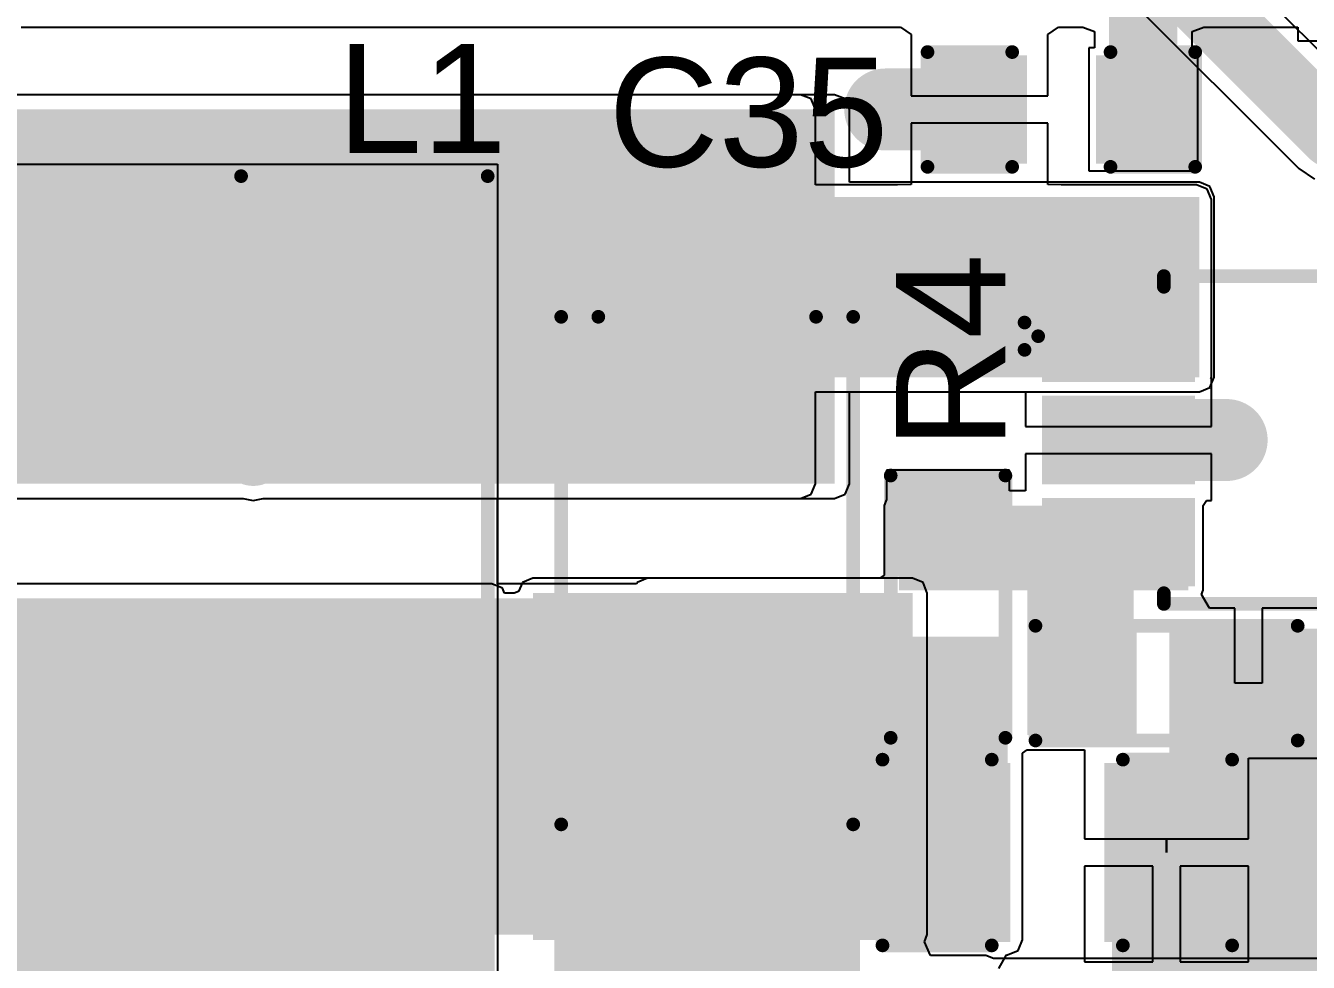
# Model space of a CAD drawing. Header units: millimetres. Extents: x -0.27 to 4.7, y -0.39 to 2.83.
# Drawn here: x 0.5323 to 1.0019, y 0.4068 to 0.7497 of the extents above; entities that cross this region are included whole.
import ezdxf

# ---------------------------------------------------------------- set-up
doc = ezdxf.new("R2010")
doc.units = ezdxf.units.MM
doc.header["$MEASUREMENT"] = 0
for name, color, linetype in [('BottomLayer', 5, 'Continuous'), ('BottomSolder', 6, 'Continuous'), ('TopLayer', 1, 'Continuous'), ('TopOverlay', 2, 'Continuous'), ('TopPaste', 8, 'Continuous'), ('TopSolder', 216, 'Continuous'), ('ViaHoleLayer', 16, 'Continuous')]:
    doc.layers.add(name, color=color, linetype=linetype)
doc.styles.add('Arial', font='', dxfattribs={"height": 0.2})
doc.styles.get('Arial').set_extended_font_data('Arial')

# ---------------------------------------------------------------- blocks, each defined once
blk = doc.blocks.new('C___0805_39')
at = {"layer": 'TopLayer'}
for points in [[(-0.06, 0.03), (-0.02, 0.03), (-0.02, -0.03), (-0.06, -0.03)], [(0.02, 0.03), (0.06, 0.03), (0.06, -0.03), (0.02, -0.03)]]:
    blk.add_hatch(color=1, dxfattribs=at).paths.add_polyline_path(points)
at = {"layer": 'TopPaste'}
for points in [[(-0.06, 0.03), (-0.02, 0.03), (-0.02, -0.03), (-0.06, -0.03)], [(0.02, 0.03), (0.06, 0.03), (0.06, -0.03), (0.02, -0.03)]]:
    blk.add_hatch(color=8, dxfattribs=at).paths.add_polyline_path(points)
at = {"layer": 'TopSolder'}
for points in [[(-0.06276, 0.03276), (-0.01724, 0.03276), (-0.01724, -0.03276), (-0.06276, -0.03276)], [(0.01724, 0.03276), (0.06276, 0.03276), (0.06276, -0.03276), (0.01724, -0.03276)]]:
    blk.add_hatch(color=216, dxfattribs=at).paths.add_polyline_path(points)
at = {"layer": 'TopOverlay', "const_width": 0.005}
for points in [[(-0.064, 0.034), (-0.064, -0.034)], [(-0.024, 0.034), (-0.064, 0.034)], [(0.064, 0.034), (0.024, 0.034)], [(0.064, 0.034), (0.064, -0.034)], [(-0.024, -0.034), (-0.064, -0.034)], [(0.064, -0.034), (0.024, -0.034)]]:
    blk.add_lwpolyline(points, dxfattribs=at)
at = {"layer": 'TopOverlay', "const_width": 0.0025}
for points in [[(-0.06525, 0.034, 1), (-0.06275, 0.034, 1)], [(-0.06525, 0.034, 1), (-0.06275, 0.034, 1)], [(-0.02525, 0.034, 1), (-0.02275, 0.034, 1)], [(0.02275, 0.034, 1), (0.02525, 0.034, 1)], [(0.06275, 0.034, 1), (0.06525, 0.034, 1)], [(0.06275, 0.034, 1), (0.06525, 0.034, 1)], [(-0.06525, -0.034, 1), (-0.06275, -0.034, 1)], [(-0.06525, -0.034, 1), (-0.06275, -0.034, 1)], [(-0.02525, -0.034, 1), (-0.02275, -0.034, 1)], [(0.02275, -0.034, 1), (0.02525, -0.034, 1)], [(0.06275, -0.034, 1), (0.06525, -0.034, 1)], [(0.06275, -0.034, 1), (0.06525, -0.034, 1)]]:
    blk.add_lwpolyline(points, format="xyb", close=True, dxfattribs=at)
blk = doc.blocks.new('SOT_23_6_53')
at = {"layer": 'TopLayer'}
for points in [[(-0.07559, 0.04961), (-0.02756, 0.04961), (-0.02756, 0.0252), (-0.07559, 0.0252)], [(0.02756, 0.04961), (0.07559, 0.04961), (0.07559, 0.0252), (0.02756, 0.0252)], [(-0.07559, 0.0122), (-0.02756, 0.0122), (-0.02756, -0.0122), (-0.07559, -0.0122)], [(0.02756, 0.0122), (0.07559, 0.0122), (0.07559, -0.0122), (0.02756, -0.0122)], [(-0.07559, -0.0252), (-0.02756, -0.0252), (-0.02756, -0.04961), (-0.07559, -0.04961)], [(0.02756, -0.0252), (0.07559, -0.0252), (0.07559, -0.04961), (0.02756, -0.04961)]]:
    blk.add_hatch(color=1, dxfattribs=at).paths.add_polyline_path(points)
at = {"layer": 'TopPaste'}
for points in [[(-0.07559, 0.04961), (-0.02756, 0.04961), (-0.02756, 0.0252), (-0.07559, 0.0252)], [(0.02756, 0.04961), (0.07559, 0.04961), (0.07559, 0.0252), (0.02756, 0.0252)], [(-0.07559, 0.0122), (-0.02756, 0.0122), (-0.02756, -0.0122), (-0.07559, -0.0122)], [(0.02756, 0.0122), (0.07559, 0.0122), (0.07559, -0.0122), (0.02756, -0.0122)], [(-0.07559, -0.0252), (-0.02756, -0.0252), (-0.02756, -0.04961), (-0.07559, -0.04961)], [(0.02756, -0.0252), (0.07559, -0.0252), (0.07559, -0.04961), (0.02756, -0.04961)]]:
    blk.add_hatch(color=8, dxfattribs=at).paths.add_polyline_path(points)
at = {"layer": 'TopSolder'}
for points in [[(-0.07959, 0.05361), (-0.02356, 0.05361), (-0.02356, 0.0212), (-0.07959, 0.0212)], [(0.02356, 0.05361), (0.07959, 0.05361), (0.07959, 0.0212), (0.02356, 0.0212)], [(-0.07959, 0.0162), (-0.02356, 0.0162), (-0.02356, -0.0162), (-0.07959, -0.0162)], [(0.02356, 0.0162), (0.07959, 0.0162), (0.07959, -0.0162), (0.02356, -0.0162)], [(-0.07959, -0.0212), (-0.02356, -0.0212), (-0.02356, -0.05361), (-0.07959, -0.05361)], [(0.02356, -0.0212), (0.07959, -0.0212), (0.07959, -0.05361), (0.02356, -0.05361)]]:
    blk.add_hatch(color=216, dxfattribs=at).paths.add_polyline_path(points)
at = {"layer": 'TopOverlay', "const_width": 0.005}
for points in [[(-0.035, 0.05606), (-0.035, 0.06)], [(-0.035, 0.06), (0.034, 0.06)], [(0.034, 0.05606), (0.034, 0.06)], [(-0.086, 0.033), (-0.086, 0.043)], [(-0.086, 0.043), (-0.081, 0.038)], [(-0.086, 0.033), (-0.081, 0.038)], [(-0.035, -0.06), (-0.035, -0.05606)], [(0.034, -0.06), (0.034, -0.05606)], [(-0.035, -0.06), (0.034, -0.06)]]:
    blk.add_lwpolyline(points, dxfattribs=at)
at = {"layer": 'TopOverlay', "const_width": 0.0025}
for points in [[(-0.03625, 0.06, 1), (-0.03375, 0.06, 1)], [(-0.03625, 0.06, 1), (-0.03375, 0.06, 1)], [(0.03275, 0.06, 1), (0.03525, 0.06, 1)], [(0.03275, 0.06, 1), (0.03525, 0.06, 1)], [(-0.03625, 0.05606, 1), (-0.03375, 0.05606, 1)], [(0.03275, 0.05606, 1), (0.03525, 0.05606, 1)], [(-0.08725, 0.043, 1), (-0.08475, 0.043, 1)], [(-0.08725, 0.043, 1), (-0.08475, 0.043, 1)], [(-0.08225, 0.038, 1), (-0.07975, 0.038, 1)], [(-0.08225, 0.038, 1), (-0.07975, 0.038, 1)], [(-0.08725, 0.033, 1), (-0.08475, 0.033, 1)], [(-0.08725, 0.033, 1), (-0.08475, 0.033, 1)], [(-0.03625, -0.05606, 1), (-0.03375, -0.05606, 1)], [(0.03275, -0.05606, 1), (0.03525, -0.05606, 1)], [(-0.03625, -0.06, 1), (-0.03375, -0.06, 1)], [(-0.03625, -0.06, 1), (-0.03375, -0.06, 1)], [(0.03275, -0.06, 1), (0.03525, -0.06, 1)], [(0.03275, -0.06, 1), (0.03525, -0.06, 1)]]:
    blk.add_lwpolyline(points, format="xyb", close=True, dxfattribs=at)
blk = doc.blocks.new('R___0603_97')
at = {"layer": 'TopLayer'}
for points in [[(-0.015, 0.0175), (-0.015, -0.0175), (-0.045, -0.0175), (-0.045, 0.0175)], [(0.045, 0.0175), (0.045, -0.0175), (0.015, -0.0175), (0.015, 0.0175)]]:
    blk.add_hatch(color=1, dxfattribs=at).paths.add_polyline_path(points)
at = {"layer": 'TopPaste'}
for points in [[(-0.015, 0.0175), (-0.015, -0.0175), (-0.045, -0.0175), (-0.045, 0.0175)], [(0.045, 0.0175), (0.045, -0.0175), (0.015, -0.0175), (0.015, 0.0175)]]:
    blk.add_hatch(color=8, dxfattribs=at).paths.add_polyline_path(points)
at = {"layer": 'TopSolder'}
for points in [[(-0.011, 0.0215), (-0.011, -0.0215), (-0.049, -0.0215), (-0.049, 0.0215)], [(0.049, 0.0215), (0.049, -0.0215), (0.011, -0.0215), (0.011, 0.0215)]]:
    blk.add_hatch(color=216, dxfattribs=at).paths.add_polyline_path(points)
at = {"layer": 'TopOverlay', "const_width": 0.005}
for points in [[(-0.048, 0.021), (-0.048, -0.021)], [(0.048, 0.021), (-0.048, 0.021)], [(0.048, 0.021), (0.048, -0.021)], [(0.048, -0.021), (-0.048, -0.021)]]:
    blk.add_lwpolyline(points, dxfattribs=at)
at = {"layer": 'TopOverlay', "const_width": 0.0025}
for points in [[(-0.04925, 0.021, 1), (-0.04675, 0.021, 1)], [(-0.04925, 0.021, 1), (-0.04675, 0.021, 1)], [(0.04675, 0.021, 1), (0.04925, 0.021, 1)], [(0.04675, 0.021, 1), (0.04925, 0.021, 1)], [(-0.04925, -0.021, 1), (-0.04675, -0.021, 1)], [(-0.04925, -0.021, 1), (-0.04675, -0.021, 1)], [(0.04675, -0.021, 1), (0.04925, -0.021, 1)], [(0.04675, -0.021, 1), (0.04925, -0.021, 1)]]:
    blk.add_lwpolyline(points, format="xyb", close=True, dxfattribs=at)
blk = doc.blocks.new('R___0603_98')
at = {"layer": 'TopLayer'}
for points in [[(-0.015, 0.0175), (-0.015, -0.0175), (-0.045, -0.0175), (-0.045, 0.0175)], [(0.045, 0.0175), (0.045, -0.0175), (0.015, -0.0175), (0.015, 0.0175)]]:
    blk.add_hatch(color=1, dxfattribs=at).paths.add_polyline_path(points)
at = {"layer": 'TopPaste'}
for points in [[(-0.015, 0.0175), (-0.015, -0.0175), (-0.045, -0.0175), (-0.045, 0.0175)], [(0.045, 0.0175), (0.045, -0.0175), (0.015, -0.0175), (0.015, 0.0175)]]:
    blk.add_hatch(color=8, dxfattribs=at).paths.add_polyline_path(points)
at = {"layer": 'TopSolder'}
for points in [[(-0.011, 0.0215), (-0.011, -0.0215), (-0.049, -0.0215), (-0.049, 0.0215)], [(0.049, 0.0215), (0.049, -0.0215), (0.011, -0.0215), (0.011, 0.0215)]]:
    blk.add_hatch(color=216, dxfattribs=at).paths.add_polyline_path(points)
at = {"layer": 'TopOverlay', "const_width": 0.005}
for points in [[(-0.048, -0.021), (-0.048, 0.021)], [(0.048, 0.021), (-0.048, 0.021)], [(0.048, -0.021), (0.048, 0.021)], [(0.048, -0.021), (-0.048, -0.021)]]:
    blk.add_lwpolyline(points, dxfattribs=at)
at = {"layer": 'TopOverlay', "const_width": 0.0025}
for points in [[(-0.04925, 0.021, 1), (-0.04675, 0.021, 1)], [(-0.04925, 0.021, 1), (-0.04675, 0.021, 1)], [(0.04675, 0.021, 1), (0.04925, 0.021, 1)], [(0.04675, 0.021, 1), (0.04925, 0.021, 1)], [(-0.04925, -0.021, 1), (-0.04675, -0.021, 1)], [(-0.04925, -0.021, 1), (-0.04675, -0.021, 1)], [(0.04675, -0.021, 1), (0.04925, -0.021, 1)], [(0.04675, -0.021, 1), (0.04925, -0.021, 1)]]:
    blk.add_lwpolyline(points, format="xyb", close=True, dxfattribs=at)
blk = doc.blocks.new('SMRH74_220MT_118')
at = {"layer": 'TopLayer'}
for points in [[(-0.16535, 0.04921), (-0.08661, 0.04921), (-0.08661, -0.04921), (-0.16535, -0.04921)], [(0.08661, 0.04921), (0.16535, 0.04921), (0.16535, -0.04921), (0.08661, -0.04921)]]:
    blk.add_hatch(color=1, dxfattribs=at).paths.add_polyline_path(points)
at = {"layer": 'TopPaste'}
for points in [[(-0.16535, 0.04921), (-0.08661, 0.04921), (-0.08661, -0.04921), (-0.16535, -0.04921)], [(0.08661, 0.04921), (0.16535, 0.04921), (0.16535, -0.04921), (0.08661, -0.04921)]]:
    blk.add_hatch(color=8, dxfattribs=at).paths.add_polyline_path(points)
at = {"layer": 'TopSolder'}
for points in [[(-0.16935, 0.05321), (-0.08261, 0.05321), (-0.08261, -0.05321), (-0.16935, -0.05321)], [(0.08261, 0.05321), (0.16935, 0.05321), (0.16935, -0.05321), (0.08261, -0.05321)]]:
    blk.add_hatch(color=216, dxfattribs=at).paths.add_polyline_path(points)
at = {"layer": 'TopOverlay', "const_width": 0.005}
for points in [[(-0.14764, 0.14764), (0.14764, 0.14764)], [(-0.14764, 0.14764), (-0.14764, 0.05736)], [(0.14764, 0.14764), (0.14764, 0.05736)], [(-0.14764, -0.05736), (-0.14764, -0.14764)], [(0.14764, -0.05736), (0.14764, -0.14764)], [(-0.14764, -0.14764), (0.14764, -0.14764)]]:
    blk.add_lwpolyline(points, dxfattribs=at)
at = {"layer": 'TopOverlay', "const_width": 0.0025}
for points in [[(-0.14889, 0.14764, 1), (-0.14639, 0.14764, 1)], [(-0.14889, 0.14764, 1), (-0.14639, 0.14764, 1)], [(0.14639, 0.14764, 1), (0.14889, 0.14764, 1)], [(0.14639, 0.14764, 1), (0.14889, 0.14764, 1)], [(-0.14889, 0.05736, 1), (-0.14639, 0.05736, 1)], [(0.14639, 0.05736, 1), (0.14889, 0.05736, 1)], [(-0.14889, -0.05736, 1), (-0.14639, -0.05736, 1)], [(0.14639, -0.05736, 1), (0.14889, -0.05736, 1)], [(-0.14889, -0.14764, 1), (-0.14639, -0.14764, 1)], [(-0.14889, -0.14764, 1), (-0.14639, -0.14764, 1)], [(0.14639, -0.14764, 1), (0.14889, -0.14764, 1)], [(0.14639, -0.14764, 1), (0.14889, -0.14764, 1)]]:
    blk.add_lwpolyline(points, format="xyb", close=True, dxfattribs=at)
blk = doc.blocks.new('SMA_160')
at = {"layer": 'TopLayer'}
for points in [[(-0.12795, 0.03346), (-0.02953, 0.03346), (-0.02953, -0.03346), (-0.12795, -0.03346)], [(0.02953, 0.03346), (0.12795, 0.03346), (0.12795, -0.03346), (0.02953, -0.03346)]]:
    blk.add_hatch(color=1, dxfattribs=at).paths.add_polyline_path(points)
at = {"layer": 'TopOverlay'}
for points in [[(-0.175, -0.05597), (-0.12906, -0.05597), (-0.12906, 0.05598), (-0.175, 0.05598)], [(-0.12992, 0.03638), (-0.1022, 0.03638), (-0.1022, 0.05598), (-0.12992, 0.05598)], [(-0.12992, -0.05598), (-0.1022, -0.05598), (-0.1022, -0.03638), (-0.12992, -0.03638)]]:
    blk.add_hatch(color=2, dxfattribs=at).paths.add_polyline_path(points)
at = {"layer": 'TopPaste'}
for points in [[(-0.12795, 0.03346), (-0.02953, 0.03346), (-0.02953, -0.03346), (-0.12795, -0.03346)], [(0.02953, 0.03346), (0.12795, 0.03346), (0.12795, -0.03346), (0.02953, -0.03346)]]:
    blk.add_hatch(color=8, dxfattribs=at).paths.add_polyline_path(points)
at = {"layer": 'TopSolder'}
for points in [[(-0.13195, 0.03746), (-0.02553, 0.03746), (-0.02553, -0.03746), (-0.13195, -0.03746)], [(0.02553, 0.03746), (0.13195, 0.03746), (0.13195, -0.03746), (0.02553, -0.03746)]]:
    blk.add_hatch(color=216, dxfattribs=at).paths.add_polyline_path(points)
at = {"layer": 'TopOverlay', "const_width": 0.005}
for points in [[(-0.10465, 0.05345), (0.08115, 0.05345)], [(0.08115, 0.05345), (0.08115, 0.03985)], [(0.08115, -0.03985), (0.08115, -0.05345)], [(-0.10465, -0.05345), (0.08115, -0.05345)]]:
    blk.add_lwpolyline(points, dxfattribs=at)
at = {"layer": 'TopOverlay', "const_width": 0.0025}
for points in [[(-0.1059, 0.05345, 1), (-0.1034, 0.05345, 1)], [(0.0799, 0.05345, 1), (0.0824, 0.05345, 1)], [(0.0799, 0.05345, 1), (0.0824, 0.05345, 1)], [(0.0799, 0.03985, 1), (0.0824, 0.03985, 1)], [(0.0799, -0.03985, 1), (0.0824, -0.03985, 1)], [(-0.1059, -0.05345, 1), (-0.1034, -0.05345, 1)], [(0.0799, -0.05345, 1), (0.0824, -0.05345, 1)], [(0.0799, -0.05345, 1), (0.0824, -0.05345, 1)]]:
    blk.add_lwpolyline(points, format="xyb", close=True, dxfattribs=at)
blk = doc.blocks.new('C___0603_182')
at = {"layer": 'TopLayer'}
for points in [[(-0.015, 0.0175), (-0.015, -0.0175), (-0.045, -0.0175), (-0.045, 0.0175)], [(0.045, 0.0175), (0.045, -0.0175), (0.015, -0.0175), (0.015, 0.0175)]]:
    blk.add_hatch(color=1, dxfattribs=at).paths.add_polyline_path(points)
at = {"layer": 'TopPaste'}
for points in [[(-0.015, 0.0175), (-0.015, -0.0175), (-0.045, -0.0175), (-0.045, 0.0175)], [(0.045, 0.0175), (0.045, -0.0175), (0.015, -0.0175), (0.015, 0.0175)]]:
    blk.add_hatch(color=8, dxfattribs=at).paths.add_polyline_path(points)
at = {"layer": 'TopSolder'}
for points in [[(-0.01264, 0.01986), (-0.01264, -0.01986), (-0.04736, -0.01986), (-0.04736, 0.01986)], [(0.04736, 0.01986), (0.04736, -0.01986), (0.01264, -0.01986), (0.01264, 0.01986)]]:
    blk.add_hatch(color=216, dxfattribs=at).paths.add_polyline_path(points)
at = {"layer": 'TopOverlay', "const_width": 0.005}
for points in [[(-0.049, -0.021), (-0.049, 0.021)], [(-0.049, 0.021), (-0.018, 0.021)], [(0.018, 0.021), (0.049, 0.021)], [(0.049, -0.021), (0.049, 0.021)], [(-0.049, -0.021), (-0.018, -0.021)], [(0.018, -0.021), (0.049, -0.021)]]:
    blk.add_lwpolyline(points, dxfattribs=at)
at = {"layer": 'TopOverlay', "const_width": 0.0025}
for points in [[(-0.05025, 0.021, 1), (-0.04775, 0.021, 1)], [(-0.05025, 0.021, 1), (-0.04775, 0.021, 1)], [(-0.01925, 0.021, 1), (-0.01675, 0.021, 1)], [(0.01675, 0.021, 1), (0.01925, 0.021, 1)], [(0.04775, 0.021, 1), (0.05025, 0.021, 1)], [(0.04775, 0.021, 1), (0.05025, 0.021, 1)], [(-0.05025, -0.021, 1), (-0.04775, -0.021, 1)], [(-0.05025, -0.021, 1), (-0.04775, -0.021, 1)], [(-0.01925, -0.021, 1), (-0.01675, -0.021, 1)], [(0.01675, -0.021, 1), (0.01925, -0.021, 1)], [(0.04775, -0.021, 1), (0.05025, -0.021, 1)], [(0.04775, -0.021, 1), (0.05025, -0.021, 1)]]:
    blk.add_lwpolyline(points, format="xyb", close=True, dxfattribs=at)

msp = doc.modelspace()

# ---------------------------------------------------------------- hatches: boundary and pattern name
at = {"layer": 'BottomLayer'}
h = msp.add_hatch(color=5, dxfattribs=at)
edge = h.paths.add_edge_path()
edge.add_arc((0.847, 0.719), 0.01181, 0, 360)
for points in [[(0.443, 0.582), (0.82847, 0.582), (0.82847, 0.719), (0.443, 0.719)], [(0.816, 0.621), (0.962, 0.621), (0.962, 0.687), (0.816, 0.687)], [(0.76, 0.41695), (0.857, 0.41695), (0.857, 0.542), (0.76, 0.542)], [(0.14782, 0.41695), (0.78082, 0.41695), (0.78082, 0.54), (0.14782, 0.54)]]:
    msp.add_hatch(color=5, dxfattribs=at).paths.add_polyline_path(points)
h = msp.add_hatch(color=5, dxfattribs=at)
edge = h.paths.add_edge_path()
edge.add_arc((0.61565, 0.705), 0.01181, 0, 360)
h = msp.add_hatch(color=5, dxfattribs=at)
edge = h.paths.add_edge_path()
edge.add_arc((0.64865, 0.706), 0.01181, 0, 360)
h = msp.add_hatch(color=5, dxfattribs=at)
edge = h.paths.add_edge_path()
edge.add_arc((0.61565, 0.677), 0.01181, 0, 360)
h = msp.add_hatch(color=5, dxfattribs=at)
edge = h.paths.add_edge_path()
edge.add_arc((0.64865, 0.678), 0.01181, 0, 360)
h = msp.add_hatch(color=5, dxfattribs=at)
edge = h.paths.add_edge_path()
edge.add_arc((0.835, 0.671), 0.01181, 0, 360)
h = msp.add_hatch(color=5, dxfattribs=at)
edge = h.paths.add_edge_path()
edge.add_arc((0.863, 0.671), 0.01181, 0, 360)
h = msp.add_hatch(color=5, dxfattribs=at)
edge = h.paths.add_edge_path()
edge.add_arc((0.891, 0.671), 0.01181, 0, 360)
h = msp.add_hatch(color=5, dxfattribs=at)
edge = h.paths.add_edge_path()
edge.add_arc((0.919, 0.671), 0.01181, 0, 360)
h = msp.add_hatch(color=5, dxfattribs=at)
edge = h.paths.add_edge_path()
edge.add_arc((0.947, 0.671), 0.01181, 0, 360)
h = msp.add_hatch(color=5, dxfattribs=at)
edge = h.paths.add_edge_path()
edge.add_arc((0.61565, 0.649), 0.01181, 0, 360)
h = msp.add_hatch(color=5, dxfattribs=at)
edge = h.paths.add_edge_path()
edge.add_arc((0.64865, 0.65), 0.01181, 0, 360)
h = msp.add_hatch(color=5, dxfattribs=at)
edge = h.paths.add_edge_path()
edge.add_arc((0.61565, 0.621), 0.01181, 0, 360)
h = msp.add_hatch(color=5, dxfattribs=at)
edge = h.paths.add_edge_path()
edge.add_arc((0.64865, 0.622), 0.01181, 0, 360)
h = msp.add_hatch(color=5, dxfattribs=at)
edge = h.paths.add_edge_path()
edge.add_arc((0.64865, 0.594), 0.01181, 0, 360)
h = msp.add_hatch(color=5, dxfattribs=at)
edge = h.paths.add_edge_path()
edge.add_arc((0.972, 0.598), 0.01181, 0, 360)
h = msp.add_hatch(color=5, dxfattribs=at)
edge = h.paths.add_edge_path()
edge.add_arc((0.61565, 0.593), 0.01181, 0, 360)
h = msp.add_hatch(color=5, dxfattribs=at)
edge = h.paths.add_edge_path()
edge.add_arc((0.73165, 0.528), 0.01181, 0, 360)
h = msp.add_hatch(color=5, dxfattribs=at)
edge = h.paths.add_edge_path()
edge.add_arc((0.832, 0.528), 0.01181, 0, 360)
h = msp.add_hatch(color=5, dxfattribs=at)
edge = h.paths.add_edge_path()
edge.add_arc((0.73165, 0.503), 0.01181, 0, 360)
h = msp.add_hatch(color=5, dxfattribs=at)
edge = h.paths.add_edge_path()
edge.add_arc((0.832, 0.503), 0.01181, 0, 360)
h = msp.add_hatch(color=5, dxfattribs=at)
edge = h.paths.add_edge_path()
edge.add_arc((0.73165, 0.478), 0.01181, 0, 360)
h = msp.add_hatch(color=5, dxfattribs=at)
edge = h.paths.add_edge_path()
edge.add_arc((0.832, 0.478), 0.01181, 0, 360)
h = msp.add_hatch(color=5, dxfattribs=at)
edge = h.paths.add_edge_path()
edge.add_arc((0.99, 0.472), 0.01181, 0, 360)
h = msp.add_hatch(color=5, dxfattribs=at)
edge = h.paths.add_edge_path()
edge.add_arc((0.73165, 0.453), 0.01181, 0, 360)
h = msp.add_hatch(color=5, dxfattribs=at)
edge = h.paths.add_edge_path()
edge.add_arc((0.832, 0.453), 0.01181, 0, 360)
h = msp.add_hatch(color=5, dxfattribs=at)
edge = h.paths.add_edge_path()
edge.add_arc((0.99, 0.447), 0.01181, 0, 360)
h = msp.add_hatch(color=5, dxfattribs=at)
edge = h.paths.add_edge_path()
edge.add_arc((0.73165, 0.428), 0.01181, 0, 360)
h = msp.add_hatch(color=5, dxfattribs=at)
edge = h.paths.add_edge_path()
edge.add_arc((0.832, 0.428), 0.01181, 0, 360)
h = msp.add_hatch(color=5, dxfattribs=at)
edge = h.paths.add_edge_path()
edge.add_arc((0.99, 0.423), 0.01181, 0, 360)
at = {"layer": 'BottomSolder'}
h = msp.add_hatch(color=6, dxfattribs=at)
edge = h.paths.add_edge_path()
edge.add_arc((0.847, 0.719), 0.00591, 0, 360)
h = msp.add_hatch(color=6, dxfattribs=at)
edge = h.paths.add_edge_path()
edge.add_arc((0.61565, 0.705), 0.00591, 0, 360)
h = msp.add_hatch(color=6, dxfattribs=at)
edge = h.paths.add_edge_path()
edge.add_arc((0.64865, 0.706), 0.00591, 0, 360)
h = msp.add_hatch(color=6, dxfattribs=at)
edge = h.paths.add_edge_path()
edge.add_arc((0.61565, 0.677), 0.00591, 0, 360)
h = msp.add_hatch(color=6, dxfattribs=at)
edge = h.paths.add_edge_path()
edge.add_arc((0.64865, 0.678), 0.00591, 0, 360)
h = msp.add_hatch(color=6, dxfattribs=at)
edge = h.paths.add_edge_path()
edge.add_arc((0.835, 0.671), 0.00591, 0, 360)
h = msp.add_hatch(color=6, dxfattribs=at)
edge = h.paths.add_edge_path()
edge.add_arc((0.863, 0.671), 0.00591, 0, 360)
h = msp.add_hatch(color=6, dxfattribs=at)
edge = h.paths.add_edge_path()
edge.add_arc((0.891, 0.671), 0.00591, 0, 360)
h = msp.add_hatch(color=6, dxfattribs=at)
edge = h.paths.add_edge_path()
edge.add_arc((0.919, 0.671), 0.00591, 0, 360)
h = msp.add_hatch(color=6, dxfattribs=at)
edge = h.paths.add_edge_path()
edge.add_arc((0.947, 0.671), 0.00591, 0, 360)
h = msp.add_hatch(color=6, dxfattribs=at)
edge = h.paths.add_edge_path()
edge.add_arc((0.61565, 0.649), 0.00591, 0, 360)
h = msp.add_hatch(color=6, dxfattribs=at)
edge = h.paths.add_edge_path()
edge.add_arc((0.64865, 0.65), 0.00591, 0, 360)
h = msp.add_hatch(color=6, dxfattribs=at)
edge = h.paths.add_edge_path()
edge.add_arc((0.61565, 0.621), 0.00591, 0, 360)
h = msp.add_hatch(color=6, dxfattribs=at)
edge = h.paths.add_edge_path()
edge.add_arc((0.64865, 0.622), 0.00591, 0, 360)
h = msp.add_hatch(color=6, dxfattribs=at)
edge = h.paths.add_edge_path()
edge.add_arc((0.972, 0.598), 0.00591, 0, 360)
h = msp.add_hatch(color=6, dxfattribs=at)
edge = h.paths.add_edge_path()
edge.add_arc((0.61565, 0.593), 0.00591, 0, 360)
h = msp.add_hatch(color=6, dxfattribs=at)
edge = h.paths.add_edge_path()
edge.add_arc((0.64865, 0.594), 0.00591, 0, 360)
h = msp.add_hatch(color=6, dxfattribs=at)
edge = h.paths.add_edge_path()
edge.add_arc((0.73165, 0.528), 0.00591, 0, 360)
h = msp.add_hatch(color=6, dxfattribs=at)
edge = h.paths.add_edge_path()
edge.add_arc((0.832, 0.528), 0.00591, 0, 360)
h = msp.add_hatch(color=6, dxfattribs=at)
edge = h.paths.add_edge_path()
edge.add_arc((0.73165, 0.503), 0.00591, 0, 360)
h = msp.add_hatch(color=6, dxfattribs=at)
edge = h.paths.add_edge_path()
edge.add_arc((0.832, 0.503), 0.00591, 0, 360)
h = msp.add_hatch(color=6, dxfattribs=at)
edge = h.paths.add_edge_path()
edge.add_arc((0.73165, 0.478), 0.00591, 0, 360)
h = msp.add_hatch(color=6, dxfattribs=at)
edge = h.paths.add_edge_path()
edge.add_arc((0.832, 0.478), 0.00591, 0, 360)
h = msp.add_hatch(color=6, dxfattribs=at)
edge = h.paths.add_edge_path()
edge.add_arc((0.99, 0.472), 0.00591, 0, 360)
h = msp.add_hatch(color=6, dxfattribs=at)
edge = h.paths.add_edge_path()
edge.add_arc((0.73165, 0.453), 0.00591, 0, 360)
h = msp.add_hatch(color=6, dxfattribs=at)
edge = h.paths.add_edge_path()
edge.add_arc((0.832, 0.453), 0.00591, 0, 360)
h = msp.add_hatch(color=6, dxfattribs=at)
edge = h.paths.add_edge_path()
edge.add_arc((0.99, 0.447), 0.00591, 0, 360)
h = msp.add_hatch(color=6, dxfattribs=at)
edge = h.paths.add_edge_path()
edge.add_arc((0.73165, 0.428), 0.00591, 0, 360)
h = msp.add_hatch(color=6, dxfattribs=at)
edge = h.paths.add_edge_path()
edge.add_arc((0.832, 0.428), 0.00591, 0, 360)
h = msp.add_hatch(color=6, dxfattribs=at)
edge = h.paths.add_edge_path()
edge.add_arc((0.99, 0.423), 0.00591, 0, 360)
at = {"layer": 'TopLayer'}
h = msp.add_hatch(color=1, dxfattribs=at)
edge = h.paths.add_edge_path()
edge.add_arc((0.847, 0.719), 0.01181, 0, 360)
for points in [[(0.443, 0.582), (0.816, 0.582), (0.816, 0.719), (0.443, 0.719)], [(0.961, 0.686), (0.806, 0.686), (0.806, 0.621), (0.961, 0.621)], [(0.852, 0.543), (0.958, 0.543), (0.958, 0.574), (0.852, 0.574)], [(0.938, 0.49), (0.938, 0.574), (0.899, 0.574), (0.899, 0.49)], [(0.718, 0.514), (0.845, 0.514), (0.845, 0.542), (0.718, 0.542)], [(0.741, 0.483), (0.817, 0.483), (0.817, 0.542), (0.741, 0.542)], [(0.40618, 0.32), (0.703, 0.32), (0.703, 0.54), (0.40618, 0.54)], [(0.951, 0.409), (1.042, 0.409), (1.042, 0.529), (0.951, 0.529)], [(0.718, 0.415), (0.89182, 0.415), (0.89182, 0.525), (0.718, 0.525)], [(0.93, 0.436), (0.93, 0.332), (1.08407, 0.332), (1.08407, 0.436)]]:
    msp.add_hatch(color=1, dxfattribs=at).paths.add_polyline_path(points)
h = msp.add_hatch(color=1, dxfattribs=at)
edge = h.paths.add_edge_path()
edge.add_arc((0.61565, 0.705), 0.01181, 0, 360)
h = msp.add_hatch(color=1, dxfattribs=at)
edge = h.paths.add_edge_path()
edge.add_arc((0.64865, 0.706), 0.01181, 0, 360)
h = msp.add_hatch(color=1, dxfattribs=at)
edge = h.paths.add_edge_path()
edge.add_arc((0.61565, 0.677), 0.01181, 0, 360)
h = msp.add_hatch(color=1, dxfattribs=at)
edge = h.paths.add_edge_path()
edge.add_arc((0.64865, 0.678), 0.01181, 0, 360)
h = msp.add_hatch(color=1, dxfattribs=at)
edge = h.paths.add_edge_path()
edge.add_arc((0.835, 0.671), 0.01181, 0, 360)
h = msp.add_hatch(color=1, dxfattribs=at)
edge = h.paths.add_edge_path()
edge.add_arc((0.863, 0.671), 0.01181, 0, 360)
h = msp.add_hatch(color=1, dxfattribs=at)
edge = h.paths.add_edge_path()
edge.add_arc((0.891, 0.671), 0.01181, 0, 360)
h = msp.add_hatch(color=1, dxfattribs=at)
edge = h.paths.add_edge_path()
edge.add_arc((0.919, 0.671), 0.01181, 0, 360)
h = msp.add_hatch(color=1, dxfattribs=at)
edge = h.paths.add_edge_path()
edge.add_arc((0.947, 0.671), 0.01181, 0, 360)
h = msp.add_hatch(color=1, dxfattribs=at)
edge = h.paths.add_edge_path()
edge.add_arc((0.61565, 0.649), 0.01181, 0, 360)
h = msp.add_hatch(color=1, dxfattribs=at)
edge = h.paths.add_edge_path()
edge.add_arc((0.64865, 0.65), 0.01181, 0, 360)
h = msp.add_hatch(color=1, dxfattribs=at)
edge = h.paths.add_edge_path()
edge.add_arc((0.61565, 0.621), 0.01181, 0, 360)
h = msp.add_hatch(color=1, dxfattribs=at)
edge = h.paths.add_edge_path()
edge.add_arc((0.64865, 0.622), 0.01181, 0, 360)
h = msp.add_hatch(color=1, dxfattribs=at)
edge = h.paths.add_edge_path()
edge.add_arc((0.64865, 0.594), 0.01181, 0, 360)
h = msp.add_hatch(color=1, dxfattribs=at)
edge = h.paths.add_edge_path()
edge.add_arc((0.972, 0.598), 0.01181, 0, 360)
h = msp.add_hatch(color=1, dxfattribs=at)
edge = h.paths.add_edge_path()
edge.add_arc((0.61565, 0.593), 0.01181, 0, 360)
h = msp.add_hatch(color=1, dxfattribs=at)
edge = h.paths.add_edge_path()
edge.add_arc((0.73165, 0.528), 0.01181, 0, 360)
h = msp.add_hatch(color=1, dxfattribs=at)
edge = h.paths.add_edge_path()
edge.add_arc((0.832, 0.528), 0.01181, 0, 360)
h = msp.add_hatch(color=1, dxfattribs=at)
edge = h.paths.add_edge_path()
edge.add_arc((0.73165, 0.503), 0.01181, 0, 360)
h = msp.add_hatch(color=1, dxfattribs=at)
edge = h.paths.add_edge_path()
edge.add_arc((0.832, 0.503), 0.01181, 0, 360)
h = msp.add_hatch(color=1, dxfattribs=at)
edge = h.paths.add_edge_path()
edge.add_arc((0.73165, 0.478), 0.01181, 0, 360)
h = msp.add_hatch(color=1, dxfattribs=at)
edge = h.paths.add_edge_path()
edge.add_arc((0.832, 0.478), 0.01181, 0, 360)
h = msp.add_hatch(color=1, dxfattribs=at)
edge = h.paths.add_edge_path()
edge.add_arc((0.99, 0.472), 0.01181, 0, 360)
h = msp.add_hatch(color=1, dxfattribs=at)
edge = h.paths.add_edge_path()
edge.add_arc((0.73165, 0.453), 0.01181, 0, 360)
h = msp.add_hatch(color=1, dxfattribs=at)
edge = h.paths.add_edge_path()
edge.add_arc((0.832, 0.453), 0.01181, 0, 360)
h = msp.add_hatch(color=1, dxfattribs=at)
edge = h.paths.add_edge_path()
edge.add_arc((0.99, 0.447), 0.01181, 0, 360)
h = msp.add_hatch(color=1, dxfattribs=at)
edge = h.paths.add_edge_path()
edge.add_arc((0.73165, 0.428), 0.01181, 0, 360)
h = msp.add_hatch(color=1, dxfattribs=at)
edge = h.paths.add_edge_path()
edge.add_arc((0.832, 0.428), 0.01181, 0, 360)
h = msp.add_hatch(color=1, dxfattribs=at)
edge = h.paths.add_edge_path()
edge.add_arc((0.99, 0.423), 0.01181, 0, 360)
at = {"layer": 'TopSolder'}
h = msp.add_hatch(color=216, dxfattribs=at)
edge = h.paths.add_edge_path()
edge.add_arc((0.847, 0.719), 0.00591, 0, 360)
h = msp.add_hatch(color=216, dxfattribs=at)
edge = h.paths.add_edge_path()
edge.add_arc((0.61565, 0.705), 0.00591, 0, 360)
h = msp.add_hatch(color=216, dxfattribs=at)
edge = h.paths.add_edge_path()
edge.add_arc((0.64865, 0.706), 0.00591, 0, 360)
h = msp.add_hatch(color=216, dxfattribs=at)
edge = h.paths.add_edge_path()
edge.add_arc((0.61565, 0.677), 0.00591, 0, 360)
h = msp.add_hatch(color=216, dxfattribs=at)
edge = h.paths.add_edge_path()
edge.add_arc((0.64865, 0.678), 0.00591, 0, 360)
h = msp.add_hatch(color=216, dxfattribs=at)
edge = h.paths.add_edge_path()
edge.add_arc((0.835, 0.671), 0.00591, 0, 360)
h = msp.add_hatch(color=216, dxfattribs=at)
edge = h.paths.add_edge_path()
edge.add_arc((0.863, 0.671), 0.00591, 0, 360)
h = msp.add_hatch(color=216, dxfattribs=at)
edge = h.paths.add_edge_path()
edge.add_arc((0.891, 0.671), 0.00591, 0, 360)
h = msp.add_hatch(color=216, dxfattribs=at)
edge = h.paths.add_edge_path()
edge.add_arc((0.919, 0.671), 0.00591, 0, 360)
h = msp.add_hatch(color=216, dxfattribs=at)
edge = h.paths.add_edge_path()
edge.add_arc((0.947, 0.671), 0.00591, 0, 360)
h = msp.add_hatch(color=216, dxfattribs=at)
edge = h.paths.add_edge_path()
edge.add_arc((0.61565, 0.649), 0.00591, 0, 360)
h = msp.add_hatch(color=216, dxfattribs=at)
edge = h.paths.add_edge_path()
edge.add_arc((0.64865, 0.65), 0.00591, 0, 360)
h = msp.add_hatch(color=216, dxfattribs=at)
edge = h.paths.add_edge_path()
edge.add_arc((0.61565, 0.621), 0.00591, 0, 360)
h = msp.add_hatch(color=216, dxfattribs=at)
edge = h.paths.add_edge_path()
edge.add_arc((0.64865, 0.622), 0.00591, 0, 360)
h = msp.add_hatch(color=216, dxfattribs=at)
edge = h.paths.add_edge_path()
edge.add_arc((0.972, 0.598), 0.00591, 0, 360)
h = msp.add_hatch(color=216, dxfattribs=at)
edge = h.paths.add_edge_path()
edge.add_arc((0.61565, 0.593), 0.00591, 0, 360)
h = msp.add_hatch(color=216, dxfattribs=at)
edge = h.paths.add_edge_path()
edge.add_arc((0.64865, 0.594), 0.00591, 0, 360)
h = msp.add_hatch(color=216, dxfattribs=at)
edge = h.paths.add_edge_path()
edge.add_arc((0.73165, 0.528), 0.00591, 0, 360)
h = msp.add_hatch(color=216, dxfattribs=at)
edge = h.paths.add_edge_path()
edge.add_arc((0.832, 0.528), 0.00591, 0, 360)
h = msp.add_hatch(color=216, dxfattribs=at)
edge = h.paths.add_edge_path()
edge.add_arc((0.73165, 0.503), 0.00591, 0, 360)
h = msp.add_hatch(color=216, dxfattribs=at)
edge = h.paths.add_edge_path()
edge.add_arc((0.832, 0.503), 0.00591, 0, 360)
h = msp.add_hatch(color=216, dxfattribs=at)
edge = h.paths.add_edge_path()
edge.add_arc((0.73165, 0.478), 0.00591, 0, 360)
h = msp.add_hatch(color=216, dxfattribs=at)
edge = h.paths.add_edge_path()
edge.add_arc((0.832, 0.478), 0.00591, 0, 360)
h = msp.add_hatch(color=216, dxfattribs=at)
edge = h.paths.add_edge_path()
edge.add_arc((0.99, 0.472), 0.00591, 0, 360)
h = msp.add_hatch(color=216, dxfattribs=at)
edge = h.paths.add_edge_path()
edge.add_arc((0.73165, 0.453), 0.00591, 0, 360)
h = msp.add_hatch(color=216, dxfattribs=at)
edge = h.paths.add_edge_path()
edge.add_arc((0.832, 0.453), 0.00591, 0, 360)
h = msp.add_hatch(color=216, dxfattribs=at)
edge = h.paths.add_edge_path()
edge.add_arc((0.99, 0.447), 0.00591, 0, 360)
h = msp.add_hatch(color=216, dxfattribs=at)
edge = h.paths.add_edge_path()
edge.add_arc((0.73165, 0.428), 0.00591, 0, 360)
h = msp.add_hatch(color=216, dxfattribs=at)
edge = h.paths.add_edge_path()
edge.add_arc((0.832, 0.428), 0.00591, 0, 360)
h = msp.add_hatch(color=216, dxfattribs=at)
edge = h.paths.add_edge_path()
edge.add_arc((0.99, 0.423), 0.00591, 0, 360)
at = {"layer": 'ViaHoleLayer'}
h = msp.add_hatch(color=16, dxfattribs=at)
edge = h.paths.add_edge_path()
edge.add_arc((0.847, 0.719), 0.00591, 0, 360)
h = msp.add_hatch(color=16, dxfattribs=at)
edge = h.paths.add_edge_path()
edge.add_arc((0.61565, 0.705), 0.00591, 0, 360)
h = msp.add_hatch(color=16, dxfattribs=at)
edge = h.paths.add_edge_path()
edge.add_arc((0.64865, 0.706), 0.00591, 0, 360)
h = msp.add_hatch(color=16, dxfattribs=at)
edge = h.paths.add_edge_path()
edge.add_arc((0.61565, 0.677), 0.00591, 0, 360)
h = msp.add_hatch(color=16, dxfattribs=at)
edge = h.paths.add_edge_path()
edge.add_arc((0.64865, 0.678), 0.00591, 0, 360)
h = msp.add_hatch(color=16, dxfattribs=at)
edge = h.paths.add_edge_path()
edge.add_arc((0.835, 0.671), 0.00591, 0, 360)
h = msp.add_hatch(color=16, dxfattribs=at)
edge = h.paths.add_edge_path()
edge.add_arc((0.863, 0.671), 0.00591, 0, 360)
h = msp.add_hatch(color=16, dxfattribs=at)
edge = h.paths.add_edge_path()
edge.add_arc((0.891, 0.671), 0.00591, 0, 360)
h = msp.add_hatch(color=16, dxfattribs=at)
edge = h.paths.add_edge_path()
edge.add_arc((0.919, 0.671), 0.00591, 0, 360)
h = msp.add_hatch(color=16, dxfattribs=at)
edge = h.paths.add_edge_path()
edge.add_arc((0.947, 0.671), 0.00591, 0, 360)
h = msp.add_hatch(color=16, dxfattribs=at)
edge = h.paths.add_edge_path()
edge.add_arc((0.61565, 0.649), 0.00591, 0, 360)
h = msp.add_hatch(color=16, dxfattribs=at)
edge = h.paths.add_edge_path()
edge.add_arc((0.64865, 0.65), 0.00591, 0, 360)
h = msp.add_hatch(color=16, dxfattribs=at)
edge = h.paths.add_edge_path()
edge.add_arc((0.61565, 0.621), 0.00591, 0, 360)
h = msp.add_hatch(color=16, dxfattribs=at)
edge = h.paths.add_edge_path()
edge.add_arc((0.64865, 0.622), 0.00591, 0, 360)
h = msp.add_hatch(color=16, dxfattribs=at)
edge = h.paths.add_edge_path()
edge.add_arc((0.972, 0.598), 0.00591, 0, 360)
h = msp.add_hatch(color=16, dxfattribs=at)
edge = h.paths.add_edge_path()
edge.add_arc((0.61565, 0.593), 0.00591, 0, 360)
h = msp.add_hatch(color=16, dxfattribs=at)
edge = h.paths.add_edge_path()
edge.add_arc((0.64865, 0.594), 0.00591, 0, 360)
h = msp.add_hatch(color=16, dxfattribs=at)
edge = h.paths.add_edge_path()
edge.add_arc((0.73165, 0.528), 0.00591, 0, 360)
h = msp.add_hatch(color=16, dxfattribs=at)
edge = h.paths.add_edge_path()
edge.add_arc((0.832, 0.528), 0.00591, 0, 360)
h = msp.add_hatch(color=16, dxfattribs=at)
edge = h.paths.add_edge_path()
edge.add_arc((0.73165, 0.503), 0.00591, 0, 360)
h = msp.add_hatch(color=16, dxfattribs=at)
edge = h.paths.add_edge_path()
edge.add_arc((0.832, 0.503), 0.00591, 0, 360)
h = msp.add_hatch(color=16, dxfattribs=at)
edge = h.paths.add_edge_path()
edge.add_arc((0.73165, 0.478), 0.00591, 0, 360)
h = msp.add_hatch(color=16, dxfattribs=at)
edge = h.paths.add_edge_path()
edge.add_arc((0.832, 0.478), 0.00591, 0, 360)
h = msp.add_hatch(color=16, dxfattribs=at)
edge = h.paths.add_edge_path()
edge.add_arc((0.99, 0.472), 0.00591, 0, 360)
h = msp.add_hatch(color=16, dxfattribs=at)
edge = h.paths.add_edge_path()
edge.add_arc((0.73165, 0.453), 0.00591, 0, 360)
h = msp.add_hatch(color=16, dxfattribs=at)
edge = h.paths.add_edge_path()
edge.add_arc((0.832, 0.453), 0.00591, 0, 360)
h = msp.add_hatch(color=16, dxfattribs=at)
edge = h.paths.add_edge_path()
edge.add_arc((0.99, 0.447), 0.00591, 0, 360)
h = msp.add_hatch(color=16, dxfattribs=at)
edge = h.paths.add_edge_path()
edge.add_arc((0.73165, 0.428), 0.00591, 0, 360)
h = msp.add_hatch(color=16, dxfattribs=at)
edge = h.paths.add_edge_path()
edge.add_arc((0.832, 0.428), 0.00591, 0, 360)
h = msp.add_hatch(color=16, dxfattribs=at)
edge = h.paths.add_edge_path()
edge.add_arc((0.99, 0.423), 0.00591, 0, 360)

# ---------------------------------------------------------------- linework, layer by layer
at = {"layer": 'BottomLayer'}
for p, q in [((1.01839, 0.72784), (0.76162, 0.98462)), ((0.74161, 0.95416), (0.99838, 0.69738)), ((0.82847, 0.72441), (0.443, 0.72441)), ((0.8323, 0.72283), (0.82847, 0.72441)), ((0.83389, 0.719), (0.8323, 0.72283)), ((0.83389, 0.69241), (0.83389, 0.719)), ((0.405, 0.699), (0.705, 0.699)), ((0.705, 0.699), (0.705, 0.395)), ((0.99838, 0.69738), (0.99838, 0.69738)), ((0.99838, 0.69738), (1.00417, 0.69352)), ((0.962, 0.69241), (0.83389, 0.69241)), ((0.96583, 0.69083), (0.962, 0.69241)), ((0.96741, 0.687), (0.96583, 0.69083)), ((0.96741, 0.621), (0.96741, 0.687)), ((0.96583, 0.61717), (0.96741, 0.621)), ((0.83389, 0.582), (0.83389, 0.61559)), ((0.83389, 0.61559), (0.962, 0.61559)), ((0.962, 0.61559), (0.96583, 0.61717)), ((0.82847, 0.57659), (0.8323, 0.57817)), ((0.8323, 0.57817), (0.83389, 0.582)), ((0.705, 0.54541), (0.705, 0.57659)), ((0.705, 0.57659), (0.82847, 0.57659)), ((0.756, 0.54541), (0.705, 0.54541)), ((0.75617, 0.54583), (0.756, 0.54541)), ((0.76, 0.54741), (0.75617, 0.54583)), ((0.857, 0.54741), (0.76, 0.54741)), ((0.86083, 0.54583), (0.857, 0.54741)), ((0.86241, 0.542), (0.86083, 0.54583)), ((0.86241, 0.41695), (0.86241, 0.542)), ((0.86134, 0.41436), (0.86241, 0.41695)), ((0.8636, 0.40936), (0.86134, 0.41436)), ((0.88382, 0.40936), (0.8636, 0.40936)), ((0.88661, 0.40821), (0.88382, 0.40936)), ((1.02541, 0.40821), (0.88661, 0.40821))]:
    msp.add_line(p, q, dxfattribs=at)
at = {"layer": 'BottomLayer', "const_width": 0.025}
for points in [[(0.749, 0.972), (1.011, 0.71)], [(1.011, 0.71), (1.177, 0.71)]]:
    msp.add_lwpolyline(points, dxfattribs=at)
at = {"layer": 'BottomLayer', "const_width": 0.0125}
msp.add_lwpolyline([(1.00475, 0.71, 1), (1.01725, 0.71, 1)], format="xyb", close=True, dxfattribs=at)
msp.add_lwpolyline([(1.00475, 0.71, 1), (1.01725, 0.71, 1)], format="xyb", close=True, dxfattribs=at)
at = {"layer": 'TopLayer'}
for p, q in [((0.53062, 0.74918), (0.56495, 0.74918)), ((0.56495, 0.74918), (0.56499, 0.74918)), ((0.56499, 0.74918), (0.56995, 0.74918)), ((0.56995, 0.74918), (0.56999, 0.74918)), ((0.56999, 0.74918), (0.60432, 0.74918)), ((0.60432, 0.74918), (0.60436, 0.74918)), ((0.60436, 0.74918), (0.60932, 0.74918)), ((0.60932, 0.74918), (0.60936, 0.74918)), ((0.60936, 0.74918), (0.64369, 0.74918)), ((0.64369, 0.74918), (0.64373, 0.74918)), ((0.64373, 0.74918), (0.64869, 0.74918)), ((0.64869, 0.74918), (0.64873, 0.74918)), ((0.64873, 0.74918), (0.68306, 0.74918)), ((0.68306, 0.74918), (0.6831, 0.74918)), ((0.6831, 0.74918), (0.68806, 0.74918)), ((0.68806, 0.74918), (0.6881, 0.74918)), ((0.6881, 0.74918), (0.72247, 0.74918)), ((0.72247, 0.74918), (0.72247, 0.74918)), ((0.72247, 0.74918), (0.72743, 0.74918)), ((0.72743, 0.74918), (0.72743, 0.74918)), ((0.72743, 0.74918), (0.7618, 0.74918)), ((0.7618, 0.74918), (0.76184, 0.74918)), ((0.76184, 0.74918), (0.7668, 0.74918)), ((0.7668, 0.74918), (0.76684, 0.74918)), ((0.76684, 0.74918), (0.80117, 0.74918)), ((0.80117, 0.74918), (0.80121, 0.74918)), ((0.80121, 0.74918), (0.80617, 0.74918)), ((0.80617, 0.74918), (0.80621, 0.74918)), ((0.80621, 0.74918), (0.84054, 0.74918)), ((0.84054, 0.74918), (0.84058, 0.74918)), ((0.84058, 0.74918), (0.84554, 0.74918)), ((0.84554, 0.74918), (0.84558, 0.74918)), ((0.84558, 0.74918), (0.85259, 0.74918)), ((0.85259, 0.74918), (0.85648, 0.7465)), ((0.90648, 0.7465), (0.91038, 0.74918)), ((0.91038, 0.74918), (0.91864, 0.74918)), ((0.91864, 0.74918), (0.91932, 0.74918)), ((0.91932, 0.74918), (0.92364, 0.74754)), ((0.92364, 0.74754), (0.92364, 0.7415)), ((0.95933, 0.74754), (0.96365, 0.74918)), ((0.95933, 0.7415), (0.95933, 0.74754)), ((0.96365, 0.74918), (0.96433, 0.74918)), ((0.96433, 0.74918), (0.99802, 0.74918)), ((0.99802, 0.74918), (0.99802, 0.74418)), ((0.85648, 0.7465), (0.85648, 0.74418)), ((0.85648, 0.74418), (0.85648, 0.724)), ((0.90648, 0.74418), (0.90648, 0.7465)), ((0.90648, 0.724), (0.90648, 0.74418)), ((0.99802, 0.74418), (1.01522, 0.74418)), ((0.92364, 0.7415), (0.92148, 0.7415)), ((0.92148, 0.7415), (0.92148, 0.6965)), ((0.96148, 0.7415), (0.95933, 0.7415)), ((0.96148, 0.6965), (0.96148, 0.7415)), ((0.816, 0.72441), (0.443, 0.72441)), ((0.81983, 0.72283), (0.816, 0.72441)), ((0.85648, 0.724), (0.88148, 0.724)), ((0.88148, 0.724), (0.90648, 0.724)), ((0.82141, 0.719), (0.81983, 0.72283)), ((0.82141, 0.69141), (0.82141, 0.719)), ((0.88148, 0.714), (0.85648, 0.714)), ((0.85648, 0.714), (0.85648, 0.6915)), ((0.90648, 0.714), (0.88148, 0.714)), ((0.90648, 0.69641), (0.90648, 0.714)), ((0.90648, 0.6915), (0.90648, 0.69641)), ((0.92148, 0.6965), (0.96148, 0.6965)), ((0.85152, 0.69141), (0.82141, 0.69141)), ((0.85648, 0.6915), (0.85152, 0.69141)), ((0.91145, 0.69141), (0.90648, 0.6915)), ((0.961, 0.69141), (0.91145, 0.69141)), ((0.96483, 0.68983), (0.961, 0.69141)), ((0.96641, 0.686), (0.96483, 0.68983)), ((0.96641, 0.621), (0.96641, 0.686)), ((0.96622, 0.62054), (0.96641, 0.621)), ((0.96644, 0.6202), (0.96622, 0.62054)), ((0.96644, 0.603), (0.96644, 0.6202)), ((0.96644, 0.6202), (0.96644, 0.6202)), ((0.82141, 0.582), (0.82141, 0.61559)), ((0.82141, 0.61559), (0.89841, 0.61559)), ((0.89841, 0.61559), (0.89841, 0.603)), ((0.89841, 0.603), (0.96644, 0.603)), ((0.96644, 0.593), (0.89841, 0.593)), ((0.89841, 0.593), (0.89841, 0.57941)), ((0.96644, 0.5758), (0.96644, 0.593)), ((0.8925, 0.587), (0.8475, 0.587)), ((0.8475, 0.587), (0.8475, 0.5762)), ((0.8925, 0.57941), (0.8925, 0.587)), ((0.816, 0.57659), (0.81983, 0.57817)), ((0.81983, 0.57817), (0.82141, 0.582)), ((0.89841, 0.57941), (0.8925, 0.57941)), ((0.49566, 0.57659), (0.61198, 0.57659)), ((0.61198, 0.57659), (0.61565, 0.57586)), ((0.61565, 0.57586), (0.61931, 0.57659)), ((0.61931, 0.57659), (0.816, 0.57659)), ((0.8475, 0.5762), (0.84659, 0.574)), ((0.84659, 0.574), (0.84659, 0.54847)), ((0.96341, 0.574), (0.96461, 0.5758)), ((0.96341, 0.543), (0.96341, 0.574)), ((0.96461, 0.5758), (0.96644, 0.5758)), ((0.703, 0.54541), (0.40618, 0.54541)), ((0.70683, 0.54383), (0.703, 0.54541)), ((0.71417, 0.54583), (0.71279, 0.54249)), ((0.718, 0.54741), (0.71417, 0.54583)), ((0.845, 0.54741), (0.718, 0.54741)), ((0.84659, 0.54847), (0.845, 0.54741)), ((0.70759, 0.54199), (0.70683, 0.54383)), ((0.71111, 0.542), (0.70759, 0.54199)), ((0.71279, 0.54249), (0.71111, 0.542)), ((0.96279, 0.5415), (0.96341, 0.543)), ((0.96569, 0.5365), (0.96279, 0.5415)), ((0.975, 0.5365), (0.96569, 0.5365)), ((0.975, 0.509), (0.975, 0.5365)), ((1.018, 0.5365), (0.985, 0.5365)), ((0.985, 0.5365), (0.985, 0.509)), ((0.985, 0.509), (0.975, 0.509)), ((0.89723, 0.48341), (0.899, 0.48459)), ((0.899, 0.48459), (0.92, 0.48459)), ((0.92, 0.48459), (0.92, 0.452)), ((0.89723, 0.415), (0.89723, 0.48341)), ((0.98, 0.452), (0.98, 0.4815)), ((0.98, 0.4815), (1.018, 0.4815)), ((0.92, 0.452), (0.95, 0.452)), ((0.95, 0.452), (0.95, 0.447)), ((0.95, 0.447), (0.95, 0.452)), ((0.95, 0.452), (0.98, 0.452)), ((0.95, 0.447), (0.95, 0.447)), ((0.945, 0.442), (0.92, 0.442)), ((0.92, 0.442), (0.92, 0.407)), ((0.945, 0.407), (0.945, 0.442)), ((0.98, 0.442), (0.955, 0.442)), ((0.955, 0.442), (0.955, 0.407)), ((0.98, 0.407), (0.98, 0.442)), ((0.89565, 0.41117), (0.89723, 0.415)), ((0.88858, 0.40459), (0.89142, 0.40959)), ((0.89142, 0.40959), (0.89182, 0.40959)), ((0.89182, 0.40959), (0.89565, 0.41117)), ((0.92, 0.407), (0.945, 0.407)), ((0.955, 0.407), (0.98, 0.407))]:
    msp.add_line(p, q, dxfattribs=at)
for points, const_width in [([(0.94148, 0.719), (0.94148, 0.79355)], 0.025), ([(0.847, 0.719), (0.88148, 0.719)], 0.03), ([(0.55382, 0.67293), (0.66807, 0.67293)], 0.03), ([(0.66807, 0.67293), (0.70031, 0.64069)], 0.03), ([(0.70031, 0.64069), (0.78182, 0.64069)], 0.03), ([(0.78182, 0.62846), (0.78182, 0.64069)], 0.03), ([(0.78182, 0.62846), (0.80029, 0.61)], 0.03), ([(0.93343, 0.598), (0.972, 0.598)], 0.03), ([(0.98, 0.509), (1.023, 0.509)], 0.03)]:
    msp.add_lwpolyline(points, dxfattribs=dict(at, const_width=const_width))
for points, const_width in [([(0.8395, 0.719, 1), (0.8545, 0.719, 1)], 0.015), ([(0.87398, 0.719, 1), (0.88898, 0.719, 1)], 0.015), ([(0.93523, 0.719, 1), (0.94773, 0.719, 1)], 0.0125), ([(0.54632, 0.67293, 1), (0.56132, 0.67293, 1)], 0.015), ([(0.66057, 0.67293, 1), (0.67557, 0.67293, 1)], 0.015), ([(0.66057, 0.67293, 1), (0.67557, 0.67293, 1)], 0.015), ([(0.69281, 0.64069, 1), (0.70781, 0.64069, 1)], 0.015), ([(0.69281, 0.64069, 1), (0.70781, 0.64069, 1)], 0.015), ([(0.77432, 0.64069, 1), (0.78932, 0.64069, 1)], 0.015), ([(0.77432, 0.64069, 1), (0.78932, 0.64069, 1)], 0.015), ([(0.77432, 0.62846, 1), (0.78932, 0.62846, 1)], 0.015), ([(0.77432, 0.62846, 1), (0.78932, 0.62846, 1)], 0.015), ([(0.79279, 0.61, 1), (0.80779, 0.61, 1)], 0.015), ([(0.92593, 0.598, 1), (0.94093, 0.598, 1)], 0.015), ([(0.9645, 0.598, 1), (0.9795, 0.598, 1)], 0.015), ([(0.9725, 0.509, 1), (0.9875, 0.509, 1)], 0.015)]:
    msp.add_lwpolyline(points, format="xyb", close=True, dxfattribs=dict(at, const_width=const_width))
at = {"layer": 'TopOverlay', "const_width": 0.01}
msp.add_lwpolyline([(0.989, 0.484), (1.016, 0.457)], dxfattribs=at)
at = {"layer": 'TopOverlay', "const_width": 0.005}
msp.add_lwpolyline([(0.9865, 0.484, 1), (0.9915, 0.484, 1)], format="xyb", close=True, dxfattribs=at)

# ---------------------------------------------------------------- block references
for name, p in [('C___0603_182', (0.91148, 0.719)), ('SOT_23_6_53', (0.984, 0.598))]:
    msp.add_blockref(name, p)
for name, p, rotation in [('SMRH74_220MT_118', (0.55382, 0.54695), 90), ('SMA_160', (0.78182, 0.56195), 90), ('R___0603_98', (0.87, 0.537), 270), ('R___0603_97', (0.95, 0.509), 180), ('C___0805_39', (0.91, 0.447), 180)]:
    msp.add_blockref(name, p, dxfattribs=dict(rotation=rotation))

# ---------------------------------------------------------------- texts
at = {"layer": 'TopOverlay', "style": 'Arial'}
for s, p in [('L1', (0.64634, 0.70301)), ('C35', (0.74568, 0.69801))]:
    msp.add_text(s, height=0.04, dxfattribs=at).set_placement(p)
msp.add_text('R4', height=0.04, rotation=90, dxfattribs=at).set_placement((0.89099, 0.59468))

doc.saveas('drawing.dxf')
